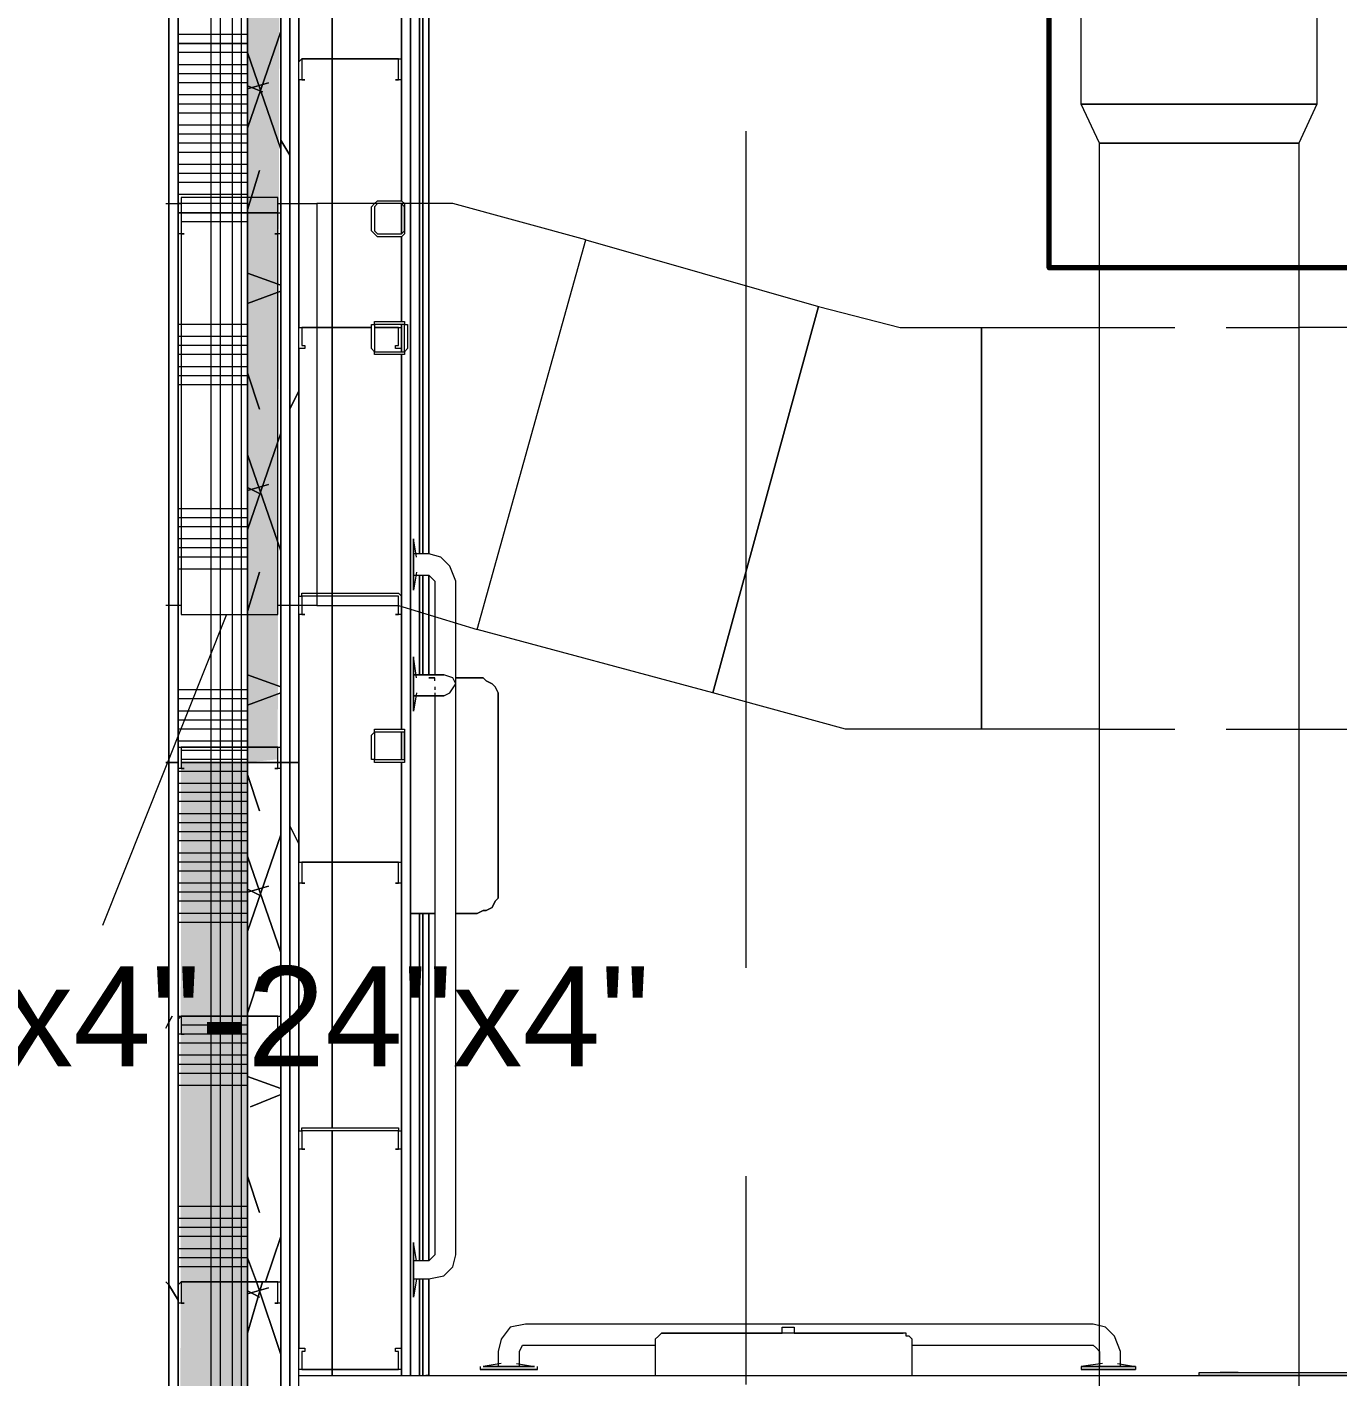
# Model space of a CAD drawing. Header units: metres. Extents: x -2 to 237, y -8 to 52.
# Drawn here: x 4.248 to 6.239, y 30.237 to 32.287 of the extents above; entities that cross this region are included whole.
import ezdxf

# ---------------------------------------------------------------- set-up
doc = ezdxf.new("R2010")
doc.units = ezdxf.units.M
doc.layers.add('HVAC - Ductos', color=5, linetype='Continuous', lineweight=0)
doc.layers.add('PDF2_Text', color=7, linetype='Continuous', lineweight=0)
doc.layers.add('PDF2_Geometry', color=7, linetype='Continuous', lineweight=0, true_color=0xaaaaaa)
doc.layers.add('PDF2_Solid Fills', color=7, linetype='Continuous', lineweight=0, true_color=0xffffff)
doc.styles.add('PDF Helvetica', font='')
doc.styles.get('PDF Helvetica').set_extended_font_data('Helvetica')

msp = doc.modelspace()

# ---------------------------------------------------------------- hatches: boundary and pattern name
at = {"layer": 'PDF2_Solid Fills', "lineweight": 0, "transparency": 33554559}
for points in [[(4.629, 31.1745), (4.6336, 33.385), (4.5831, 33.385), (4.5831, 31.1699)], [(4.629, 31.1745), (4.6336, 33.385), (4.5831, 33.385), (4.5831, 31.1699)], [(4.4776, 26.1846), (4.5822, 26.1801), (4.5831, 26.1801), (4.5831, 31.1699), (4.4822, 31.1699)], [(4.4776, 26.1846), (4.5822, 26.1801), (4.5831, 26.1801), (4.5831, 31.1699), (4.4822, 31.1699)]]:
    msp.add_hatch(color=256, dxfattribs=at).paths.add_polyline_path(points)

# ---------------------------------------------------------------- linework, layer by layer
at = {"layer": 'HVAC - Ductos', "lineweight": 0}
for points in [[(5.8489, 32.1697), (5.8489, 33.3942), (6.2067, 33.3942), (6.2067, 32.1697)], [(6.1791, 32.1101), (6.1791, 27.1294), (5.8765, 27.1294), (5.8765, 32.1101)], [(4.629, 31.3947), (4.629, 32.0275), (4.4822, 32.0275), (4.4822, 31.3947)], [(4.6886, 31.4084), (4.629, 31.4084), (4.629, 32.0184), (4.6886, 32.0184)], [(4.8125, 31.4084), (4.9317, 31.3717), (5.0968, 31.9633), (5.4499, 31.8624), (5.2894, 31.2754), (4.9317, 31.3717), (5.0968, 31.9633), (4.895, 32.0184), (4.6886, 32.0184), (4.6886, 31.4084)], [(5.5738, 31.8303), (5.6976, 31.8303), (5.6976, 31.2204), (5.4912, 31.2204), (5.2894, 31.2754), (5.4499, 31.8624)]]:
    msp.add_lwpolyline(points, close=True, dxfattribs=at)
for points in [[(5.8765, 32.1101), (5.8489, 32.1697)], [(5.8489, 32.1697), (6.2067, 32.1697)], [(6.2067, 32.1697), (6.1791, 32.1101)], [(6.1791, 32.1101), (5.8765, 32.1101)], [(4.4593, 32.0184), (4.4822, 32.0184), (4.4822, 31.4084), (4.4593, 31.4084)], [(6.1791, 31.2204), (10.7654, 31.2204), (10.7654, 31.8303), (10.7654, 31.2204), (10.926, 31.2204), (10.926, 31.8303), (10.9214, 31.8303), (10.9214, 31.8946), (11.5313, 31.8946), (11.5313, 27.2257), (11.5313, 27.0744), (10.9214, 27.0744), (10.9214, 27.2257), (11.5313, 27.2257), (10.9214, 27.2257), (10.9214, 31.2204), (10.926, 31.2204), (10.926, 31.8303), (10.7654, 31.8303), (6.1791, 31.8303)], [(5.8765, 31.2204), (5.6976, 31.2204), (5.6976, 31.8303), (5.8765, 31.8303)], [(5.8765, 31.8303), (5.9911, 31.8303)], [(6.0691, 31.8303), (6.1791, 31.8303)], [(4.5511, 31.3947), (4.363, 30.9222)], [(5.8765, 31.2204), (5.9911, 31.2204)], [(6.0691, 31.2204), (6.1791, 31.2204)]]:
    msp.add_lwpolyline(points, dxfattribs=at)
at = {"layer": 'PDF2_Geometry', "lineweight": 0}
for points in [[(5.7985, 33.353), (5.7985, 33.5685), (5.5692, 33.5685), (4.4593, 33.5685), (5.5279, 33.5685), (4.4593, 33.5685), (5.5692, 33.5685), (4.4593, 33.5685), (5.5692, 33.5685), (5.5692, 33.5547), (4.4639, 33.5547), (4.4639, 33.5364), (4.4639, 31.1699), (4.4776, 31.1699), (4.4776, 26.1617)], [(17.1312, 33.5685), (15.1407, 33.5685), (14.251, 33.5685), (6.2571, 33.5685), (6.2571, 33.353), (14.251, 33.353), (14.9252, 33.353), (14.9252, 32.7292), (14.9252, 31.5139), (13.3154, 31.5139), (13.3154, 31.2983), (13.3154, 27.9687), (13.3154, 27.7532), (14.9252, 27.7532), (14.9252, 26.3635), (12.7237, 26.3635), (4.6611, 26.3635), (4.6611, 31.1699), (4.6336, 31.1699), (4.4822, 31.1699), (4.6336, 31.1699), (4.6611, 31.1699), (4.6611, 33.353), (5.5416, 33.353)], [(4.4639, 26.148), (4.4593, 26.148), (4.4639, 26.148), (12.5266, 26.148), (12.5266, 26.1617), (4.4639, 26.1617), (4.4639, 26.18), (4.4639, 31.1699), (4.4639, 33.353), (4.4639, 33.5364), (4.4639, 33.5547), (5.5692, 33.5547), (5.7985, 33.5547)], [(5.7985, 33.5364), (5.5692, 33.5364), (4.4639, 33.5364), (4.4776, 33.5364), (5.5692, 33.5364), (5.5692, 33.5547), (4.4593, 33.5547), (4.4639, 33.5547), (4.4639, 31.1699), (4.4593, 31.1699), (4.4639, 31.1699), (4.4639, 26.148), (4.4639, 23.4008), (4.4776, 23.4008), (4.4776, 23.5567)], [(4.4776, 33.4859), (4.4776, 31.1699), (4.4776, 33.5043)], [(4.5281, 29.5693), (4.5281, 29.9729), (4.5281, 30.3811), (4.5281, 30.7847), (4.5281, 31.1699), (4.5281, 31.1928), (4.5281, 32.0046), (4.5281, 32.4128), (4.5281, 32.8164), (4.5281, 33.1971), (4.5281, 33.4859)], [(4.5419, 29.5693), (4.5419, 29.9729), (4.5419, 30.3811), (4.5419, 30.7847), (4.5419, 31.1699), (4.5419, 31.1928), (4.5419, 32.0046), (4.5419, 32.4128), (4.5419, 32.8164), (4.5419, 33.1971), (4.5419, 33.4859)], [(4.5602, 29.5693), (4.5602, 29.9729), (4.5602, 30.3811), (4.5602, 30.7847), (4.5602, 31.1699), (4.5602, 31.1928), (4.5602, 32.0046), (4.5602, 32.4128), (4.5602, 32.8164), (4.5602, 33.1971), (4.5602, 33.4859)], [(4.5739, 28.7576), (4.5739, 29.1611), (4.5739, 29.5693), (4.5739, 29.9729), (4.5739, 30.3811), (4.5739, 30.7847), (4.5739, 31.1699), (4.5739, 31.1928), (4.5739, 32.0046), (4.5739, 32.4128), (4.5739, 32.8164), (4.5739, 33.1971), (4.5739, 33.4859)], [(4.9501, 33.385), (4.9501, 33.4859), (5.2435, 33.4859), (5.5692, 33.4859), (5.5692, 33.385), (4.6336, 33.385), (4.6336, 33.3713), (4.6336, 33.353), (4.6336, 31.1699), (4.6336, 26.3314)], [(5.7985, 33.3713), (5.5692, 33.3713), (4.6473, 33.3713), (4.6473, 33.353), (4.6473, 31.1699), (4.6473, 26.3451), (4.6611, 26.3451), (12.6917, 26.3451), (12.71, 26.3451)], [(4.5831, 26.7212), (4.5831, 26.4506), (4.5831, 26.2305), (4.5831, 26.18), (4.4776, 26.18), (4.4776, 31.1699), (4.4776, 33.353)], [(4.5831, 33.353), (4.5831, 33.1971), (4.5831, 32.8164), (4.5831, 32.4128), (4.5831, 32.0046), (4.5831, 31.1928), (4.5831, 31.1699), (4.4822, 31.1699)], [(4.6611, 32.5549), (4.6611, 32.2339), (4.6611, 32.5687)], [(4.7115, 32.5687), (4.7115, 32.2385), (4.7115, 31.8303), (4.7115, 31.4267), (4.7115, 31.0185), (4.7115, 30.615), (4.7115, 31.0185), (4.7115, 31.4267), (4.7115, 31.8303), (4.7115, 32.2385), (4.7115, 32.5687)], [(4.817, 32.5687), (4.817, 32.0229), (4.817, 32.5549)], [(4.8308, 32.5503), (4.8308, 30.2389)], [(4.8308, 31.5047), (4.8308, 32.5503)], [(4.8308, 30.2389), (4.8308, 32.5503), (4.8308, 30.2389)], [(4.8308, 30.2389), (4.8308, 32.5503)], [(4.8308, 31.5047), (4.8308, 32.5503)], [(4.8445, 32.5366), (4.8445, 31.4864), (4.8445, 32.5412), (4.8445, 31.4864), (4.8445, 32.5412), (4.8445, 31.4864), (4.8445, 32.5366)], [(4.8491, 31.4864), (4.8491, 32.5412)], [(4.8491, 31.4864), (4.8491, 32.5412)], [(4.8491, 31.4864), (4.8491, 32.5366)], [(4.8491, 31.4864), (4.8491, 32.5366)], [(4.5831, 29.9729), (4.5831, 30.3811), (4.5831, 30.7847), (4.5831, 31.1699), (4.4822, 31.1699), (4.5831, 31.1699), (4.5831, 31.1928), (4.5831, 32.0046), (4.5831, 32.4128)], [(4.5831, 32.2752), (4.4776, 32.2752)], [(4.5831, 32.2477), (4.4776, 32.2477)], [(4.5831, 32.2293), (4.4776, 32.2293)], [(4.5831, 32.2156), (4.4776, 32.2156)], [(4.5831, 32.2018), (4.4776, 32.2018)], [(4.5831, 32.1835), (4.4776, 32.1835)], [(4.5831, 32.1697), (4.4776, 32.1697)], [(4.5831, 32.156), (4.4776, 32.156)], [(4.5831, 32.1376), (4.4776, 32.1376)], [(4.5831, 32.1238), (4.4776, 32.1238)], [(5.3398, 32.1284), (5.3398, 30.858)], [(4.5831, 32.1101), (4.4776, 32.1101)], [(4.5831, 32.0963), (4.4776, 32.0963)], [(4.5831, 32.078), (4.4776, 32.078)], [(4.5831, 32.0643), (4.4776, 32.0643)], [(4.5831, 32.0505), (4.4776, 32.0505)], [(4.5831, 32.0321), (4.4776, 32.0321)], [(4.5831, 32.0184), (4.4776, 32.0184)], [(4.5831, 32.0046), (4.4776, 32.0046)], [(4.5831, 31.9909), (4.4822, 31.9909)], [(4.5831, 31.8349), (4.4776, 31.8349)], [(4.5831, 31.8166), (4.4776, 31.8166)], [(4.5831, 31.8028), (4.4776, 31.8028)], [(4.5831, 31.7891), (4.4776, 31.7891)], [(4.5831, 31.7707), (4.4776, 31.7707)], [(4.5831, 31.757), (4.4776, 31.757)], [(4.5831, 31.7432), (4.4776, 31.7432)], [(4.5831, 31.5551), (4.4776, 31.5551)], [(4.5831, 31.5414), (4.4776, 31.5414)], [(4.5831, 31.5276), (4.4776, 31.5276)], [(4.5831, 31.5093), (4.4776, 31.5093)], [(4.8399, 31.4818), (4.8353, 31.5093), (4.8353, 31.5047), (4.8353, 31.4864), (4.8353, 31.4634), (4.8353, 31.4451), (4.8353, 31.4313), (4.8353, 31.4359), (4.8353, 31.4542), (4.8353, 31.4726), (4.8353, 31.4956), (4.8353, 31.5093)], [(4.5831, 31.4956), (4.4776, 31.4956)], [(4.5831, 31.4818), (4.4776, 31.4818)], [(4.8353, 30.3857), (4.8583, 30.3857), (4.8813, 30.3903), (4.895, 30.404), (4.8996, 30.4223), (4.8996, 31.4451), (4.8904, 31.468), (4.8767, 31.4818), (4.8583, 31.4864), (4.8353, 31.4864)], [(4.5831, 31.4634), (4.4776, 31.4634)], [(4.8399, 31.4588), (4.8353, 31.4313)], [(4.8353, 31.4542), (4.8583, 31.4542), (4.8629, 31.4496), (4.8675, 31.4451), (4.8675, 31.3029)], [(4.8445, 31.4542), (4.8445, 31.3029)], [(4.8445, 31.3029), (4.8445, 31.4542)], [(4.8445, 31.3029), (4.8445, 31.4542)], [(4.8445, 31.4542), (4.8445, 31.3029)], [(4.8491, 31.3029), (4.8491, 31.4542)], [(4.8491, 31.3029), (4.8491, 31.4542)], [(4.8399, 31.2983), (4.8353, 31.3304), (4.8353, 31.3213), (4.8353, 31.3075), (4.8353, 31.2845), (4.8353, 31.2616), (4.8353, 31.2525), (4.8353, 31.2479), (4.8353, 31.257), (4.8353, 31.2708), (4.8353, 31.2937), (4.8353, 31.3121), (4.8353, 31.3259), (4.8353, 31.3304), (4.8353, 31.3259), (4.8353, 31.3121), (4.8353, 31.2937), (4.8353, 31.2708), (4.8353, 31.257), (4.8353, 31.2479), (4.8353, 31.2525), (4.8353, 31.2616), (4.8353, 31.2845), (4.8353, 31.3075), (4.8353, 31.3213), (4.8353, 31.3304), (4.8353, 31.3029)], [(4.8813, 31.2708), (4.8721, 31.2708), (4.8583, 31.2708), (4.8353, 31.2708), (4.8583, 31.2708), (4.8629, 31.2708), (4.8767, 31.2708), (4.8813, 31.2708), (4.8904, 31.2754), (4.8996, 31.2891), (4.895, 31.2983), (4.8813, 31.3029), (4.8767, 31.3029), (4.8629, 31.3029), (4.8583, 31.3029), (4.8353, 31.3029), (4.8583, 31.3029), (4.8721, 31.3029), (4.8813, 31.3029)], [(4.8675, 31.2937), (4.8675, 31.2983), (4.8583, 31.2983)], [(4.8675, 31.2845), (4.8675, 31.2799)], [(4.8996, 30.9406), (4.9317, 30.9406), (4.9409, 30.9452), (4.9455, 30.9452), (4.9546, 30.9498), (4.9592, 30.959), (4.9638, 30.9636), (4.9638, 30.9727), (4.9638, 31.2662), (4.9638, 31.2754), (4.9592, 31.2845), (4.9546, 31.2891), (4.9455, 31.2937), (4.9409, 31.2983), (4.9317, 31.2983), (4.8996, 31.2983)], [(4.5831, 31.2799), (4.4776, 31.2799)], [(4.5831, 31.2662), (4.4776, 31.2662)], [(4.8675, 31.2754), (4.8675, 30.4223), (4.8629, 30.4177), (4.8583, 30.4132), (4.8353, 30.4132)], [(4.8399, 31.2754), (4.8353, 31.2479), (4.8353, 31.2754)], [(4.5831, 31.2479), (4.4776, 31.2479)], [(4.5831, 31.2342), (4.4776, 31.2342)], [(4.5831, 31.2204), (4.4776, 31.2204)], [(4.5831, 31.202), (4.4776, 31.202)], [(4.5831, 31.1882), (4.4822, 31.1882)], [(4.4639, 26.1617), (4.4639, 31.1699), (4.4776, 31.1699), (4.4776, 26.18)], [(4.5831, 31.1745), (4.4822, 31.1745)], [(4.6336, 26.2305), (4.6336, 31.1699), (4.5831, 31.1699), (4.5831, 30.7847), (4.5831, 30.3811), (4.5831, 29.9729)], [(4.5831, 28.7576), (4.5831, 29.1611), (4.5831, 29.5693), (4.5831, 29.9729), (4.5831, 30.3811), (4.5831, 30.7847), (4.5831, 31.1699)], [(4.5831, 31.1562), (4.4776, 31.1562)], [(4.5831, 31.1378), (4.4776, 31.1378)], [(4.5831, 31.124), (4.4776, 31.124)], [(4.5831, 31.1103), (4.4776, 31.1103)], [(4.5831, 31.0919), (4.4776, 31.0919)], [(4.5831, 31.0782), (4.4776, 31.0782)], [(4.5831, 31.0645), (4.4776, 31.0645)], [(4.5831, 31.0507), (4.4776, 31.0507)], [(4.5831, 31.0323), (4.4776, 31.0323)], [(4.5831, 31.0185), (4.4776, 31.0185)], [(4.5831, 31.0048), (4.4776, 31.0048)], [(4.5831, 30.9865), (4.4776, 30.9865)], [(4.5831, 30.9727), (4.4776, 30.9727)], [(4.5831, 30.959), (4.4776, 30.959)], [(4.5831, 30.9406), (4.4776, 30.9406)], [(4.8308, 30.9406), (4.8675, 30.9406)], [(4.8445, 30.9406), (4.8445, 30.4132)], [(4.8445, 30.4132), (4.8445, 30.9406)], [(4.8445, 30.4132), (4.8445, 30.9406)], [(4.8445, 30.9406), (4.8445, 30.4132)], [(4.8491, 30.4132), (4.8491, 30.9406)], [(4.8491, 30.4132), (4.8491, 30.9406)], [(4.5831, 30.9268), (4.4776, 30.9268)], [(4.5831, 30.7709), (4.4822, 30.7709)], [(4.5831, 30.7571), (4.4822, 30.7571)], [(4.5831, 30.7434), (4.4776, 30.7434)], [(4.5831, 30.7251), (4.4776, 30.7251)], [(4.5831, 30.7113), (4.4776, 30.7113)], [(4.5831, 30.6975), (4.4776, 30.6975)], [(4.5831, 30.6792), (4.4776, 30.6792)], [(5.3398, 30.5416), (5.3398, 30.2251)], [(4.5831, 30.4957), (4.4776, 30.4957)], [(4.5831, 30.4774), (4.4776, 30.4774)], [(4.5831, 30.4636), (4.4776, 30.4636)], [(4.5831, 30.4499), (4.4776, 30.4499)], [(4.5831, 30.4315), (4.4776, 30.4315)], [(4.8399, 30.4132), (4.8353, 30.4407), (4.8353, 30.4315), (4.8353, 30.4177), (4.8353, 30.3948), (4.8353, 30.3719), (4.8353, 30.3627), (4.8353, 30.3581), (4.8353, 30.3673), (4.8353, 30.3811), (4.8353, 30.404), (4.8353, 30.4269), (4.8353, 30.4361), (4.8353, 30.4407)], [(4.5831, 30.4177), (4.4776, 30.4177)], [(4.5831, 30.404), (4.4776, 30.404)], [(4.8399, 30.3857), (4.8353, 30.3581)], [(4.8445, 30.3857), (4.8445, 30.2389)], [(4.8445, 30.2389), (4.8445, 30.3857)], [(4.8445, 30.2389), (4.8445, 30.3857)], [(4.8445, 30.3857), (4.8445, 30.2389)], [(4.8491, 30.2389), (4.8491, 30.3857)], [(4.8491, 30.2389), (4.8491, 30.3857)], [(4.6611, 30.2389), (4.8308, 30.2389), (4.8308, 30.3627), (4.8308, 30.2389), (4.8308, 30.3627), (4.8308, 30.2389), (5.3261, 30.2389)], [(5.9086, 30.2526), (5.9086, 30.2756), (5.8994, 30.2985), (5.8856, 30.3123), (5.8673, 30.3169), (5.005, 30.3169), (4.9821, 30.3123), (4.9684, 30.294), (4.9638, 30.2756), (4.9638, 30.2526)], [(5.2115, 30.3031), (5.2069, 30.2985), (5.2023, 30.294), (5.2023, 30.2389), (5.5921, 30.2389), (5.5921, 30.294), (5.5875, 30.2985), (5.5829, 30.2985), (5.5829, 30.3031), (5.5784, 30.3031)], [(5.4637, 30.3031), (5.5784, 30.3031), (5.2115, 30.3031), (5.3444, 30.3031)], [(5.3949, 30.3031), (5.3949, 30.3123), (5.4132, 30.3123), (5.4132, 30.3031)], [(5.4132, 30.3031), (5.4637, 30.3031), (5.4132, 30.3031)], [(4.9959, 30.2526), (4.9959, 30.2756), (5.0004, 30.2848), (5.005, 30.2848), (5.2023, 30.2848)], [(5.5921, 30.2848), (5.8673, 30.2848), (5.8719, 30.2802), (5.8765, 30.2756), (5.8765, 30.2526)], [(4.9363, 30.2526), (4.9363, 30.248)], [(4.9684, 30.2572), (4.9409, 30.2526), (4.9455, 30.2526), (4.9638, 30.2526), (4.9867, 30.2526), (5.005, 30.2526), (5.0188, 30.2526), (5.0142, 30.2526), (4.9959, 30.2526), (4.9776, 30.2526), (4.9546, 30.2526), (4.9409, 30.2526)], [(4.9913, 30.2572), (5.0188, 30.2526)], [(5.0234, 30.248), (5.0234, 30.2526)], [(5.881, 30.2572), (5.8489, 30.2526), (5.8581, 30.2526), (5.8719, 30.2526), (5.8948, 30.2526), (5.9177, 30.2526), (5.9315, 30.2526), (5.9269, 30.2526), (5.9086, 30.2526), (5.8856, 30.2526), (5.8673, 30.2526), (5.8535, 30.2526), (5.8489, 30.2526), (5.8489, 30.248)], [(5.904, 30.2572), (5.9315, 30.2526), (5.9315, 30.248)], [(6.037, 30.2435), (6.546, 30.2435)]]:
    msp.add_lwpolyline(points, dxfattribs=at)
for points in [[(4.5831, 31.1699), (4.6336, 31.1699), (4.6336, 33.385), (4.5831, 33.385), (4.5831, 33.1971), (4.5831, 32.8164), (4.5831, 32.4128), (4.5831, 32.0046), (4.5831, 31.1928)], [(4.6336, 31.1699), (4.6473, 31.1699), (4.6473, 33.3713), (4.6336, 33.3713)], [(4.6473, 31.1699), (4.6611, 31.1699), (4.6611, 33.353), (4.6473, 33.353)], [(4.8445, 32.5412), (4.8445, 31.4864), (4.8445, 32.5412), (5.3766, 32.5412), (5.3766, 32.7705), (5.3766, 32.5412), (5.3628, 32.5549), (5.3766, 32.5412), (4.8445, 32.5412), (5.3766, 32.5412), (4.8445, 32.5412), (5.3812, 32.5412), (4.8491, 32.5412), (5.3812, 32.5412)], [(4.8308, 32.5503), (4.8308, 31.5047)], [(4.8491, 32.5412), (4.8491, 31.4864)], [(4.8583, 32.5274), (4.8583, 31.4864)], [(4.4776, 32.2615), (4.5831, 32.2615)], [(4.6611, 32.2339), (4.6657, 32.2385), (4.8125, 32.2385), (4.817, 32.2385), (4.817, 32.2339), (4.817, 32.2064), (4.8079, 32.2064), (4.8125, 32.2064), (4.8125, 32.2339), (4.8125, 32.2385), (4.6657, 32.2385), (4.6657, 32.2339), (4.6657, 32.2064), (4.6703, 32.2064), (4.6611, 32.2064)], [(4.6611, 31.8303), (4.6611, 32.2064)], [(4.7712, 32.0138), (4.7758, 32.0184), (4.7803, 32.0229), (4.817, 32.0229), (4.8216, 32.0184), (4.8216, 32.0138), (4.8216, 31.9771), (4.8216, 31.9725), (4.817, 31.9679), (4.7803, 31.9679), (4.7758, 31.9725), (4.7712, 31.9771)], [(4.4776, 32.0046), (4.4822, 32.0046), (4.629, 32.0046), (4.6336, 32.0046), (4.6336, 31.9725), (4.6244, 31.9725), (4.629, 31.9725), (4.629, 32.0046), (4.4822, 32.0046), (4.4822, 31.9725), (4.4868, 31.9725), (4.4776, 31.9725)], [(4.7803, 31.9725), (4.817, 31.9725), (4.8216, 31.9771), (4.8216, 32.0138), (4.817, 32.0184), (4.7803, 32.0184), (4.7758, 32.0138), (4.7758, 31.9771)], [(4.817, 31.9725), (4.817, 32.0184)], [(4.817, 31.8395), (4.817, 31.9679)], [(10.5223, 31.945), (10.6278, 31.945), (10.6278, 30.2389), (13.3154, 30.2389), (13.3154, 30.1289), (10.6278, 30.1289), (4.6611, 30.1289), (4.6611, 30.2389), (10.4306, 30.2389), (10.4169, 30.2389), (10.4169, 31.945), (10.4169, 30.2389), (10.4169, 31.945), (10.4169, 30.2389), (10.4169, 31.945), (10.4169, 30.2389), (10.4169, 31.945)], [(4.7712, 31.8349), (4.7758, 31.8349), (4.7758, 31.8395), (4.7803, 31.8395), (4.817, 31.8395), (4.8216, 31.8395), (4.8216, 31.8349), (4.8262, 31.8349), (4.8262, 31.7982), (4.8216, 31.7936), (4.8216, 31.7891), (4.817, 31.7891), (4.7803, 31.7891), (4.7758, 31.7891), (4.7758, 31.7936), (4.7712, 31.7982)], [(4.6611, 31.8303), (4.6657, 31.8303), (4.7712, 31.8303), (4.6657, 31.8303), (4.6657, 31.8028), (4.6703, 31.8028), (4.6703, 31.7982), (4.6611, 31.7982)], [(4.7803, 31.7936), (4.817, 31.7936), (4.8216, 31.7936), (4.8216, 31.7982), (4.8216, 31.8349), (4.817, 31.8349), (4.7803, 31.8349), (4.7758, 31.8349), (4.7758, 31.7982), (4.7758, 31.7936)], [(4.8125, 31.8303), (4.817, 31.8303), (4.817, 31.7982), (4.8079, 31.7982), (4.8079, 31.8028), (4.8125, 31.8028), (4.8125, 31.8303), (4.7758, 31.8303)], [(4.817, 31.7936), (4.817, 31.8349)], [(4.6611, 31.4221), (4.6611, 31.7982)], [(4.817, 31.2204), (4.817, 31.7891)], [(4.8353, 31.4313), (4.8353, 31.4359), (4.8353, 31.4496), (4.8353, 31.468), (4.8353, 31.491), (4.8353, 31.5047), (4.8353, 31.5093), (4.8353, 31.5047), (4.8353, 31.491), (4.8353, 31.468), (4.8353, 31.4496), (4.8353, 31.4359)], [(4.8353, 31.4818), (4.8353, 31.4772), (4.8353, 31.4726), (4.8353, 31.468), (4.8353, 31.4634), (4.8353, 31.4588), (4.8353, 31.4542), (4.8353, 31.4588), (4.8353, 31.4634), (4.8353, 31.468), (4.8353, 31.4726), (4.8353, 31.4772)], [(4.8445, 31.4542), (4.8445, 31.3029)], [(4.8445, 31.3029), (4.8445, 31.4542)], [(4.8491, 31.4542), (4.8491, 31.3029)], [(4.8491, 31.4542), (4.8491, 31.3029)], [(4.8583, 31.4542), (4.8583, 31.3029)], [(4.6611, 31.4221), (4.6657, 31.4221), (4.6657, 31.4267), (4.8125, 31.4267), (4.817, 31.4221), (4.817, 31.3947), (4.8079, 31.3947), (4.8125, 31.3947), (4.8125, 31.4221), (4.6657, 31.4221), (4.6657, 31.3947), (4.6703, 31.3947), (4.6611, 31.3947)], [(4.8308, 31.4313), (4.8308, 31.3259)], [(4.8308, 31.4313), (4.8308, 31.3259)], [(4.6611, 31.0185), (4.6611, 31.3947)], [(4.8353, 31.2479), (4.8353, 31.2525), (4.8353, 31.2708), (4.8353, 31.2891), (4.8353, 31.3075), (4.8353, 31.3259), (4.8353, 31.3304), (4.8353, 31.3259), (4.8353, 31.3075), (4.8353, 31.2891), (4.8353, 31.2708), (4.8353, 31.2525)], [(4.8353, 31.2479), (4.8353, 31.2525), (4.8353, 31.2708), (4.8353, 31.2891), (4.8353, 31.3075), (4.8353, 31.3259), (4.8353, 31.3304), (4.8353, 31.3259), (4.8353, 31.3075), (4.8353, 31.2891), (4.8353, 31.2708), (4.8353, 31.2525)], [(4.8353, 31.2891), (4.8353, 31.2937), (4.8353, 31.2983), (4.8353, 31.3029), (4.8353, 31.2983), (4.8353, 31.2937), (4.8353, 31.2891), (4.8353, 31.2845), (4.8353, 31.2799), (4.8353, 31.2754), (4.8353, 31.2799), (4.8353, 31.2845), (4.8353, 31.2891), (4.8353, 31.2845), (4.8353, 31.2799), (4.8353, 31.2754), (4.8353, 31.2799), (4.8353, 31.2845), (4.8353, 31.2891), (4.8353, 31.2937), (4.8353, 31.2983), (4.8353, 31.3029), (4.8353, 31.2983), (4.8353, 31.2937)], [(4.8583, 31.2983), (4.8675, 31.2983)], [(4.8996, 31.2983), (4.9317, 31.2983), (4.9409, 31.2983), (4.9455, 31.2937), (4.9546, 31.2891), (4.9592, 31.2845), (4.9638, 31.2754), (4.9638, 31.2662), (4.9638, 30.9727), (4.9638, 30.9636), (4.9592, 30.959), (4.9546, 30.9498), (4.9455, 30.9452), (4.9409, 30.9452), (4.9317, 30.9406), (4.8996, 30.9406), (4.9317, 30.9406), (4.9409, 30.9452), (4.9455, 30.9452), (4.9546, 30.9498), (4.9592, 30.959), (4.9638, 30.9636), (4.9638, 30.9727), (4.9638, 31.2662), (4.9638, 31.2754), (4.9592, 31.2845), (4.9546, 31.2891), (4.9455, 31.2937), (4.9409, 31.2983), (4.9317, 31.2983)], [(4.6611, 31.1699), (4.6611, 31.2754), (4.6611, 31.2616)], [(4.8216, 31.1745), (4.8216, 31.1699), (4.817, 31.1699), (4.7803, 31.1699), (4.7758, 31.1699), (4.7758, 31.1745), (4.7712, 31.1745), (4.7712, 31.2112), (4.7758, 31.2158), (4.7758, 31.2204), (4.7803, 31.2204), (4.817, 31.2204), (4.8216, 31.2204), (4.8216, 31.2158), (4.8216, 31.2112), (4.8216, 31.1745), (4.8216, 31.2112), (4.8216, 31.2158), (4.817, 31.2158), (4.7803, 31.2158), (4.7758, 31.2158), (4.7758, 31.2112), (4.7758, 31.1745), (4.7803, 31.1745), (4.817, 31.1745), (4.817, 31.2158), (4.817, 31.1745)], [(4.4776, 31.1928), (4.4822, 31.1928), (4.629, 31.1928), (4.6336, 31.1928), (4.6336, 31.1607), (4.6244, 31.1607), (4.629, 31.1607), (4.629, 31.1928), (4.4822, 31.1928), (4.4822, 31.1607), (4.4868, 31.1607), (4.4776, 31.1607)], [(4.4776, 31.1699), (4.4593, 31.1699)], [(4.6473, 26.3314), (4.6473, 31.1699), (4.6336, 31.1699), (4.6336, 26.3314)], [(4.6611, 26.3451), (4.6611, 31.1699), (4.6473, 31.1699), (4.6473, 26.3451)], [(4.817, 30.2389), (4.817, 31.1699)], [(4.6611, 31.0185), (4.6657, 31.0185), (4.8125, 31.0185), (4.817, 31.0185), (4.817, 30.9865), (4.8079, 30.9865), (4.8125, 30.9865), (4.8125, 31.0185), (4.6657, 31.0185), (4.6657, 30.9865), (4.6703, 30.9865), (4.6611, 30.9865)], [(4.6611, 30.6104), (4.6611, 30.9865)], [(4.8308, 30.9406), (4.8308, 30.4361)], [(4.8308, 30.9406), (4.8308, 30.4361)], [(4.8675, 30.9406), (4.8308, 30.9406)], [(4.8445, 30.9406), (4.8445, 30.4132)], [(4.8445, 30.4132), (4.8445, 30.9406)], [(4.8491, 30.9406), (4.8491, 30.4132)], [(4.8491, 30.9406), (4.8491, 30.4132)], [(4.8583, 30.9406), (4.8583, 30.4132)], [(4.4776, 30.7847), (4.4822, 30.7847), (4.629, 30.7847), (4.6336, 30.7847), (4.6336, 30.7571), (4.6244, 30.7571), (4.629, 30.7571), (4.629, 30.7847), (4.4822, 30.7847), (4.4822, 30.7571), (4.4868, 30.7571), (4.4776, 30.7571)], [(4.6611, 30.6104), (4.6657, 30.6104), (4.6657, 30.615), (4.8125, 30.615), (4.8125, 30.6104), (4.817, 30.6104), (4.817, 30.5828), (4.8079, 30.5828), (4.8125, 30.5828), (4.8125, 30.6104), (4.6657, 30.6104), (4.6657, 30.5828), (4.6703, 30.5828), (4.6611, 30.5828)], [(4.7115, 30.2389), (4.7115, 30.248), (4.7115, 30.6104), (4.7115, 30.248)], [(4.6611, 30.2802), (4.6611, 30.5828)], [(4.8353, 30.3581), (4.8353, 30.3627), (4.8353, 30.3811), (4.8353, 30.3994), (4.8353, 30.4177), (4.8353, 30.4361), (4.8353, 30.4407), (4.8353, 30.4361), (4.8353, 30.4177), (4.8353, 30.3994), (4.8353, 30.3811), (4.8353, 30.3627)], [(4.8353, 30.3857), (4.8353, 30.3903), (4.8353, 30.3948), (4.8353, 30.3994), (4.8353, 30.404), (4.8353, 30.4086), (4.8353, 30.4132), (4.8353, 30.4086), (4.8353, 30.404), (4.8353, 30.3994), (4.8353, 30.3948), (4.8353, 30.3903)], [(4.8445, 30.3857), (4.8445, 30.2389)], [(4.8445, 30.2389), (4.8445, 30.3857)], [(4.8491, 30.3857), (4.8491, 30.2389)], [(4.8491, 30.3857), (4.8491, 30.2389)], [(4.8583, 30.3857), (4.8583, 30.2389), (4.8537, 30.2389), (4.8583, 30.2389)], [(4.4776, 30.3765), (4.4822, 30.3811), (4.629, 30.3811), (4.6336, 30.3811), (4.6336, 30.3765), (4.6336, 30.3489), (4.6244, 30.3489), (4.629, 30.3489), (4.629, 30.3765), (4.629, 30.3811), (4.4822, 30.3811), (4.4822, 30.3765), (4.4822, 30.3489), (4.4868, 30.3489), (4.4776, 30.3489)], [(5.3444, 30.3031), (5.3949, 30.3031)], [(4.817, 30.248), (4.8125, 30.248), (4.6657, 30.248), (4.6611, 30.248), (4.6611, 30.2802), (4.6703, 30.2802), (4.6703, 30.2756), (4.6657, 30.2756), (4.6657, 30.248), (4.8125, 30.248), (4.8125, 30.2756), (4.8079, 30.2756), (4.8079, 30.2802), (4.817, 30.2802)], [(5.0234, 30.248), (5.0188, 30.248), (5.0004, 30.248), (4.9821, 30.248), (4.9592, 30.248), (4.9455, 30.248), (4.9363, 30.248), (4.9455, 30.248), (4.9592, 30.248), (4.9821, 30.248), (5.0004, 30.248), (5.0188, 30.248)], [(5.0188, 30.2526), (5.0142, 30.2526), (5.0004, 30.2526), (4.9821, 30.2526), (4.9592, 30.2526), (4.9455, 30.2526), (4.9409, 30.2526), (4.9455, 30.2526), (4.9592, 30.2526), (4.9821, 30.2526), (5.0004, 30.2526), (5.0142, 30.2526)], [(4.9684, 30.2526), (4.973, 30.2526), (4.9776, 30.2526), (4.9821, 30.2526), (4.9867, 30.2526), (4.9913, 30.2526), (4.9959, 30.2526), (4.9913, 30.2526), (4.9867, 30.2526), (4.9821, 30.2526), (4.9776, 30.2526), (4.973, 30.2526)], [(5.9315, 30.2526), (5.9269, 30.2526), (5.9132, 30.2526), (5.8902, 30.2526), (5.8719, 30.2526), (5.8581, 30.2526), (5.8489, 30.2526), (5.8581, 30.2526), (5.8719, 30.2526), (5.8902, 30.2526), (5.9132, 30.2526), (5.9269, 30.2526)], [(5.9315, 30.248), (5.9269, 30.248), (5.9132, 30.248), (5.8902, 30.248), (5.8719, 30.248), (5.8535, 30.248), (5.8489, 30.248), (5.8535, 30.248), (5.8719, 30.248), (5.8902, 30.248), (5.9132, 30.248), (5.9269, 30.248)], [(5.904, 30.2526), (5.8994, 30.2526), (5.8948, 30.2526), (5.8902, 30.2526), (5.8856, 30.2526), (5.881, 30.2526), (5.8765, 30.2526), (5.881, 30.2526), (5.8856, 30.2526), (5.8902, 30.2526), (5.8948, 30.2526), (5.8994, 30.2526)], [(6.0278, 30.2435), (6.5598, 30.2435), (6.5598, 30.2389), (6.0278, 30.2389)], [(6.0874, 30.2435), (6.0829, 30.2435), (6.0783, 30.2435), (6.0737, 30.2435), (6.0691, 30.2435), (6.0645, 30.2435), (6.0599, 30.2435), (6.0645, 30.2435), (6.0691, 30.2435), (6.0737, 30.2435), (6.0783, 30.2435), (6.0829, 30.2435)]]:
    msp.add_lwpolyline(points, close=True, dxfattribs=at)
at = {"layer": 'PDF2_Geometry', "color": 232, "lineweight": 70, "true_color": 0xe91e64}
msp.add_lwpolyline([(5.8005, 33.1054), (7.8635, 33.1054), (7.8635, 31.9209), (5.8005, 31.9209)], close=True, dxfattribs=at)
at = {"layer": 'PDF2_Geometry', "color": 254, "lineweight": 0, "true_color": 0xdddddd}
for points in [[(4.6336, 32.2798), (4.5831, 32.133)], [(4.5831, 32.2477), (4.6336, 32.1009)], [(4.6152, 32.2018), (4.5831, 32.1926)], [(4.5831, 32.1972), (4.6061, 32.188)], [(4.6015, 32.0688), (4.5831, 32.0092)], [(4.5831, 31.9129), (4.6336, 31.8946)], [(4.6336, 31.8854), (4.5831, 31.867)], [(4.5831, 31.7615), (4.6015, 31.7065)], [(4.6336, 31.6698), (4.5831, 31.523)], [(4.5831, 31.6377), (4.6336, 31.491)], [(4.6152, 31.5918), (4.5831, 31.5827)], [(4.5831, 31.5873), (4.6015, 31.5781)], [(4.6015, 31.4588), (4.5831, 31.3992)], [(4.5831, 31.3029), (4.6336, 31.2845)], [(4.6336, 31.2754), (4.5831, 31.257)], [(4.5831, 31.1516), (4.6015, 31.0965)], [(4.6336, 31.0599), (4.5831, 30.9131)], [(4.5831, 31.0277), (4.6336, 30.881)], [(4.6152, 30.9819), (4.5831, 30.9727)], [(4.5831, 30.9773), (4.6015, 30.9681)], [(4.6015, 30.8443), (4.5831, 30.7893)], [(4.5831, 30.6929), (4.6336, 30.6746)], [(4.6336, 30.6654), (4.5877, 30.6471)], [(4.5831, 30.5416), (4.6015, 30.4866)], [(4.6336, 30.4499), (4.6106, 30.3811)], [(4.5831, 30.4177), (4.5969, 30.3811), (4.6336, 30.271), (4.5969, 30.3811)], [(4.6061, 30.3811), (4.5831, 30.3031)], [(4.6152, 30.3719), (4.5831, 30.3627)], [(4.5831, 30.3673), (4.6015, 30.3581)]]:
    msp.add_lwpolyline(points, close=True, dxfattribs=at)
at = {"layer": 'PDF2_Geometry', "color": 254, "lineweight": 0, "true_color": 0xeaeaea}
for points in [[(4.6336, 32.1146), (4.6473, 32.0918)], [(4.6473, 31.7019), (4.6473, 31.7065), (4.6611, 31.734), (4.6473, 31.7065)], [(4.6473, 31.0736), (4.6611, 31.0461)], [(4.4639, 30.7755), (4.4685, 30.7847), (4.4639, 30.7755), (4.4593, 30.7663)], [(4.4776, 30.3903), (4.4776, 30.3948)], [(4.4639, 30.3765), (4.4776, 30.3535), (4.4639, 30.3765), (4.4593, 30.3811)]]:
    msp.add_lwpolyline(points, close=True, dxfattribs=at)
at = {"layer": 'PDF2_Geometry', "color": 254, "lineweight": 0, "true_color": 0xd2d2d2}
for points in [[(4.4776, 30.7801), (4.4822, 30.7847)], [(4.5785, 30.3811), (4.5831, 30.3811)]]:
    msp.add_lwpolyline(points, dxfattribs=at)

# ---------------------------------------------------------------- texts
at = {"layer": 'PDF2_Text', "lineweight": 0, "insert": (3.5469, 30.7842), "char_height": 0.15205, "attachment_point": 4, "style": 'PDF Helvetica'}
msp.add_mtext('FD-24"x4"-24"x4"', dxfattribs=at)

doc.saveas('drawing.dxf')
